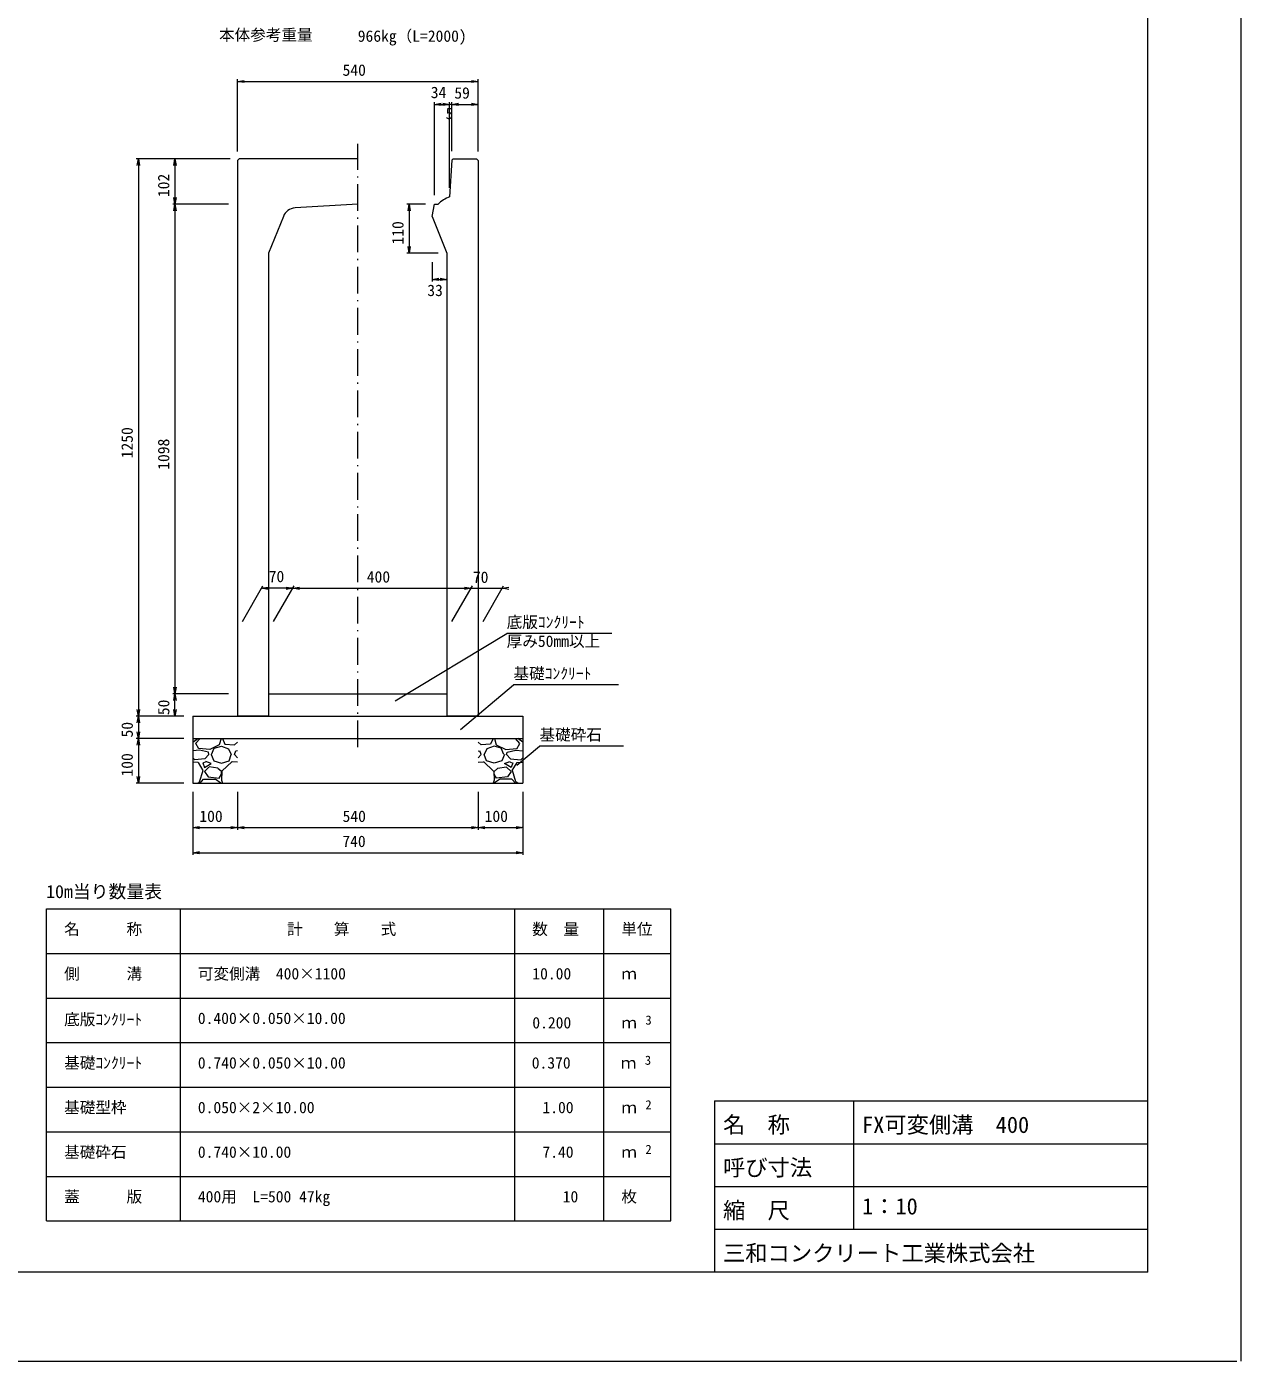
# Model space of a CAD drawing. Units: millimetres, scale not verified. Extents: x 0 to 84100, y 0 to 59400.
# Drawn here: x 56852 to 84100, y 0 to 29929 of the extents above; entities that cross this region are included whole.
import ezdxf
from ezdxf.enums import TextEntityAlignment as Align

# ---------------------------------------------------------------- set-up
doc = ezdxf.new("R2010")
doc.units = ezdxf.units.MM
doc.header["$LTSCALE"] = 100
doc.linetypes.add('DASHED_DOTTED', pattern=[9.25, 6, -1.5, 0.25, -1.5])
for name, color, linetype, lineweight in [('0_2', 7, 'Continuous', 9), ('D-STR-DIM', 7, 'Continuous', 18), ('D-STR-DIM（寸法）', 7, 'Continuous', 18), ('D-STR-HTXT（旗揚げ）', 4, 'Continuous', 18), ('D-STR-STRn（構造物）', 7, 'Continuous', 18), ('D-TTL(外枠）', 2, 'Continuous', 18), ('DEFPOINTS_3', 8, 'Continuous', 18), ('作図レイヤ', 1, 'Continuous', 18)]:
    doc.layers.add(name, color=color, linetype=linetype, lineweight=lineweight)
doc.layers.add('D-STR-TXT（文字）', color=7, linetype='Continuous')
doc.layers.add('D-TTL-TXT（文字）', color=7, linetype='Continuous')
doc.styles.add('ＭＳ ゴシック', font='')
doc.styles.get('ＭＳ ゴシック').set_extended_font_data('MS Gothic')

msp = doc.modelspace()

# ---------------------------------------------------------------- linework, layer by layer
at = {"layer": '0_2'}
for p, q in [((61579.7, 28700.6), (61729.7, 28725.6)), ((61729.7, 28675.6), (61579.7, 28700.6)), ((66829.7, 28725.6), (66979.7, 28700.6)), ((66979.7, 28700.6), (66829.7, 28675.6)), ((65999.7, 28187.3), (66149.7, 28212.3)), ((66149.7, 28162.3), (65999.7, 28187.3)), ((66189.7, 28212.3), (66339.7, 28187.3)), ((66339.7, 28187.3), (66189.7, 28162.3)), ((66388, 28187.3), (66538, 28212.3)), ((66538, 28162.3), (66388, 28187.3)), ((66829.7, 28212.3), (66979.7, 28187.3)), ((66979.7, 28187.3), (66829.7, 28162.3)), ((59334.1, 26817.9), (59359.1, 26967.9)), ((59359.1, 26967.9), (59384.1, 26817.9)), ((60153.2, 26817.9), (60178.2, 26967.9)), ((60178.2, 26967.9), (60203.2, 26817.9)), ((60178.2, 25947.9), (60153.2, 26097.9)), ((60203.2, 26097.9), (60178.2, 25947.9)), ((60153.2, 25797.9), (60178.2, 25947.9)), ((60178.2, 25947.9), (60203.2, 25797.9)), ((65407.5, 25797.9), (65432.5, 25947.9)), ((65432.5, 25947.9), (65457.5, 25797.9)), ((65432.5, 24847.9), (65407.5, 24997.9)), ((65457.5, 24997.9), (65432.5, 24847.9)), ((65948.7, 24262.8), (66098.7, 24287.8)), ((66098.7, 24237.8), (65948.7, 24262.8)), ((66129.7, 24287.8), (66279.7, 24262.8)), ((66279.7, 24262.8), (66129.7, 24237.8)), ((62120.6, 17336.6), (62270.6, 17361.6)), ((62670.6, 17361.6), (62820.6, 17336.6)), ((62820.6, 17336.6), (62970.6, 17361.6)), ((66670.6, 17361.6), (66820.6, 17336.6)), ((67520.6, 17336.6), (67670.6, 17361.6)), ((62270.6, 17311.6), (62120.6, 17336.6)), ((62820.6, 17336.6), (62670.6, 17311.6)), ((62970.6, 17311.6), (62820.6, 17336.6)), ((66820.6, 17336.6), (66670.6, 17311.6)), ((67670.6, 17311.6), (67520.6, 17336.6)), ((60178.2, 14967.9), (60153.2, 15117.9)), ((60153.2, 14817.9), (60178.2, 14967.9)), ((60203.2, 15117.9), (60178.2, 14967.9)), ((60178.2, 14967.9), (60203.2, 14817.9)), ((59359.1, 14467.9), (59334.1, 14617.9)), ((59334.1, 14317.9), (59359.1, 14467.9)), ((59384.1, 14617.9), (59359.1, 14467.9)), ((59359.1, 14467.9), (59384.1, 14317.9)), ((60178.2, 14467.9), (60153.2, 14617.9)), ((60203.2, 14617.9), (60178.2, 14467.9)), ((59359.1, 13967.9), (59334.1, 14117.9)), ((59384.1, 14117.9), (59359.1, 13967.9)), ((59334.1, 13817.9), (59359.1, 13967.9)), ((59359.1, 13967.9), (59384.1, 13817.9)), ((59359.1, 12967.9), (59334.1, 13117.9)), ((59384.1, 13117.9), (59359.1, 12967.9)), ((60579.7, 11967.9), (60729.7, 11992.9)), ((61429.7, 11992.9), (61579.7, 11967.9)), ((61579.7, 11967.9), (61729.7, 11992.9)), ((66829.7, 11992.9), (66979.7, 11967.9)), ((66979.7, 11967.9), (67129.7, 11992.9)), ((67829.7, 11992.9), (67979.7, 11967.9)), ((60729.7, 11942.9), (60579.7, 11967.9)), ((61579.7, 11967.9), (61429.7, 11942.9)), ((61729.7, 11942.9), (61579.7, 11967.9)), ((66979.7, 11967.9), (66829.7, 11942.9)), ((67129.7, 11942.9), (66979.7, 11967.9)), ((67979.7, 11967.9), (67829.7, 11942.9)), ((60579.7, 11405.6), (60729.7, 11430.6)), ((60729.7, 11380.6), (60579.7, 11405.6)), ((67829.7, 11430.6), (67979.7, 11405.6)), ((67979.7, 11405.6), (67829.7, 11380.6))]:
    msp.add_line(p, q, dxfattribs=at)
at = {"layer": '0_2', "lineweight": 18}
for p, q in [((61579.7, 28700.6), (61599.7, 28700.6)), ((66979.7, 28700.6), (66959.7, 28700.6)), ((65999.7, 28187.3), (66019.7, 28187.3)), ((66339.7, 28187.3), (66319.7, 28187.3)), ((66388, 28187.3), (66408, 28187.3)), ((66979.7, 28187.3), (66959.7, 28187.3)), ((59359.1, 26967.9), (59359.1, 26947.9)), ((60178.2, 26967.9), (60178.2, 26947.9)), ((60178.2, 25947.9), (60178.2, 25967.9)), ((60178.2, 25947.9), (60178.2, 25927.9)), ((65432.5, 25947.9), (65432.5, 25927.9)), ((65432.5, 24847.9), (65432.5, 24867.9)), ((65948.7, 24262.8), (65968.7, 24262.8)), ((66279.7, 24262.8), (66259.7, 24262.8)), ((62120.6, 17336.6), (62140.6, 17336.6)), ((62820.6, 17336.6), (62800.6, 17336.6)), ((62820.6, 17336.6), (62840.6, 17336.6)), ((66820.6, 17336.6), (66800.6, 17336.6)), ((67520.6, 17336.6), (67540.6, 17336.6)), ((60178.2, 14967.9), (60178.2, 14987.9)), ((60178.2, 14967.9), (60178.2, 14947.9)), ((59359.1, 14467.9), (59359.1, 14487.9)), ((59359.1, 14467.9), (59359.1, 14447.9)), ((60178.2, 14467.9), (60178.2, 14487.9)), ((59359.1, 13967.9), (59359.1, 13987.9)), ((59359.1, 13967.9), (59359.1, 13947.9)), ((59359.1, 12967.9), (59359.1, 12987.9)), ((60579.7, 11967.9), (60599.7, 11967.9)), ((61579.7, 11967.9), (61559.7, 11967.9)), ((61579.7, 11967.9), (61599.7, 11967.9)), ((66979.7, 11967.9), (66959.7, 11967.9)), ((66979.7, 11967.9), (66999.7, 11967.9)), ((67979.7, 11967.9), (67959.7, 11967.9)), ((60579.7, 11405.6), (60599.7, 11405.6)), ((67979.7, 11405.6), (67959.7, 11405.6))]:
    msp.add_line(p, q, dxfattribs=at)
at = {"layer": 'D-STR-DIM'}
for p, q in [((60579.7, 12767.9), (60579.7, 11355.6)), ((61579.7, 12767.9), (61579.7, 11917.9)), ((66979.7, 12767.9), (66979.7, 11917.9)), ((67979.7, 12767.9), (67979.7, 11355.6)), ((60599.7, 11967.9), (61559.7, 11967.9)), ((61599.7, 11967.9), (66959.7, 11967.9)), ((66999.7, 11967.9), (67959.7, 11967.9)), ((60599.7, 11405.6), (67959.7, 11405.6))]:
    msp.add_line(p, q, dxfattribs=at)
at = {"layer": 'D-STR-DIM（寸法）'}
for p, q in [((65999.7, 26147.9), (65999.7, 28237.3)), ((66019.7, 28187.3), (66319.7, 28187.3)), ((66339.7, 26314), (66339.7, 28237.3)), ((66388, 28187.3), (66339.7, 28187.3)), ((66388, 27137.9), (66388, 28237.3)), ((66408, 28187.3), (66959.7, 28187.3)), ((66979.7, 27127.9), (66979.7, 28237.3)), ((61419.7, 26967.9), (59309.1, 26967.9)), ((59359.1, 26947.9), (59359.1, 14487.9)), ((60178.2, 26947.9), (60178.2, 25967.9)), ((61379.7, 25947.9), (60128.2, 25947.9)), ((60178.2, 25927.9), (60178.2, 14987.9)), ((65799.7, 25947.9), (65382.5, 25947.9)), ((65432.5, 25927.9), (65432.5, 24867.9)), ((66079.7, 24847.9), (65382.5, 24847.9)), ((65948.7, 24647.9), (65948.7, 24212.8)), ((66279.7, 24647.9), (66279.7, 24212.8)), ((65968.7, 24262.8), (66259.7, 24262.8)), ((61691.5, 16593.3), (62149.5, 17386.6)), ((62391.5, 16593.3), (62849.5, 17386.6)), ((66391.5, 16593.3), (66849.5, 17386.6)), ((67091.5, 16593.3), (67549.5, 17386.6)), ((62800.6, 17336.6), (62140.6, 17336.6)), ((62840.6, 17336.6), (66800.6, 17336.6)), ((66820.6, 17336.6), (67520.6, 17336.6)), ((67540.6, 17336.6), (67560.6, 17336.6)), ((61379.7, 14967.9), (60128.2, 14967.9)), ((60178.2, 14487.9), (60178.2, 14947.9)), ((60379.7, 14467.9), (59309.1, 14467.9)), ((60379.7, 14467.9), (59309.1, 14467.9)), ((59359.1, 14447.9), (59359.1, 13987.9)), ((60379.7, 13967.9), (59309.1, 13967.9)), ((59359.1, 13947.9), (59359.1, 12987.9)), ((60379.7, 12967.9), (59309.1, 12967.9))]:
    msp.add_line(p, q, dxfattribs=at)
at = {"layer": 'D-STR-HTXT（旗揚げ）'}
for p, q in [((65116.7, 14814), (67619.7, 16320.7)), ((69979.5, 16320.7), (67619.7, 16320.7)), ((66580.5, 14169.8), (67772.2, 15171)), ((70132, 15171), (67772.2, 15171)), ((67847.5, 13370.7), (68355.9, 13796.9)), ((70242.2, 13796.9), (68355.9, 13796.9)), ((57299.9, 10147.1), (71299.9, 10147.1)), ((57299.9, 3147.1), (57299.9, 10147.1)), ((60299.9, 3147.1), (60299.9, 10147.1)), ((67799.9, 3147.1), (67799.9, 10147.1)), ((69799.9, 3147.1), (69799.9, 10147.1)), ((71299.9, 3147.1), (71299.9, 10147.1)), ((57299.9, 9147.1), (71299.9, 9147.1)), ((57299.9, 8147.1), (71299.9, 8147.1)), ((57299.9, 7147.1), (71299.9, 7147.1)), ((57299.9, 6147.1), (71299.9, 6147.1)), ((57299.9, 5147.1), (71299.9, 5147.1)), ((57299.9, 4147.1), (71299.9, 4147.1)), ((57299.9, 3147.1), (71299.9, 3147.1))]:
    msp.add_line(p, q, dxfattribs=at)
at = {"layer": 'D-STR-STRn（構造物）', "linetype": 'DASHED_DOTTED'}
msp.add_line((64279.7, 13771.5), (64279.7, 27298.9), dxfattribs=at)
at = {"layer": 'D-STR-STRn（構造物）'}
for p, q in [((62279.7, 14967.9), (66279.7, 14967.9)), ((60579.7, 14467.9), (67979.7, 14467.9)), ((60579.7, 14467.9), (60579.7, 12967.9)), ((67979.7, 14467.9), (67979.7, 12967.9)), ((60579.7, 13967.9), (67979.7, 13967.9)), ((60579.7, 13880.9), (60692.3, 13967.9)), ((60641.4, 13857.5), (60740.8, 13967.9)), ((60713.4, 13736.9), (60643.4, 13856.9)), ((61171.9, 13826.7), (60961.9, 13716.7)), ((61061.5, 13747.4), (61221.5, 13797.4)), ((61211.8, 13967.3), (61171.8, 13827.3)), ((61221.1, 13797.4), (61381.1, 13737.4)), ((61245.9, 13967.9), (61299.8, 13839.7)), ((61300.8, 13836.9), (61510.8, 13826.9)), ((61511.5, 13828.2), (61579.7, 13880.9)), ((67047.9, 13828.2), (66979.7, 13880.9)), ((67258.6, 13836.9), (67048.6, 13826.9)), ((67338.3, 13797.4), (67178.3, 13737.4)), ((67313.6, 13967.9), (67259.6, 13839.7)), ((67497.9, 13747.4), (67337.9, 13797.4)), ((67347.6, 13967.3), (67387.6, 13827.3)), ((67387.5, 13826.7), (67597.5, 13716.7)), ((67918, 13857.5), (67818.6, 13967.9)), ((67846, 13736.9), (67916, 13856.9)), ((67979.7, 13880.9), (67867.1, 13967.9)), ((60732.3, 13706.3), (60579.7, 13690.2)), ((60621.1, 13490.7), (60579.7, 13535.9)), ((60850.7, 13508), (60620.7, 13488)), ((60960.8, 13719.5), (60710.8, 13739.5)), ((60931.1, 13658), (60731.1, 13708)), ((60941.4, 13607.5), (60851.4, 13507.5)), ((60941.6, 13606.8), (60931.6, 13656.8)), ((60990.6, 13607.7), (61050.6, 13467.7)), ((61001.2, 13607.4), (61061.2, 13747.4)), ((61381.6, 13737.1), (61441.6, 13607.1)), ((61391.1, 13467.9), (61441.1, 13607.9)), ((61579.7, 13535.9), (61511.1, 13610.7)), ((61511.2, 13607.7), (61541.2, 13687.7)), ((61579.7, 13690.2), (61542.3, 13686.3)), ((66979.7, 13690.2), (67017.1, 13686.3)), ((66979.7, 13535.9), (67048.3, 13610.7)), ((67048.2, 13607.7), (67018.2, 13687.7)), ((67177.8, 13737.1), (67117.8, 13607.1)), ((67168.3, 13467.9), (67118.3, 13607.9)), ((67558.2, 13607.4), (67498.2, 13747.4)), ((67568.8, 13607.7), (67508.8, 13467.7)), ((67598.6, 13719.5), (67848.6, 13739.5)), ((67617.9, 13606.8), (67627.9, 13656.8)), ((67618, 13607.5), (67708, 13507.5)), ((67628.3, 13658), (67828.3, 13708)), ((67708.7, 13508), (67938.7, 13488)), ((67827.1, 13706.3), (67979.7, 13690.2)), ((67938.3, 13490.7), (67979.7, 13535.9)), ((60701.7, 13426.4), (60579.7, 13436.6)), ((60813.6, 13248), (60703.6, 13428)), ((60731.5, 12997.1), (60811.5, 13247.1)), ((60801.1, 13417.4), (60841.1, 13317.4)), ((60871.3, 13447), (60801.3, 13417)), ((60841.1, 13317.7), (60991.1, 13407.7)), ((60841.1, 13227.8), (60921.1, 13107.8)), ((60941.4, 13327.4), (60841.4, 13227.4)), ((60991.8, 13407.6), (60871.8, 13447.6)), ((61142.6, 13298), (60942.6, 13328)), ((61050.7, 13466.7), (61220.7, 13416.7)), ((61223.5, 13225.3), (61143.5, 13295.3)), ((61231, 13237.9), (61221, 13027.9)), ((61221.5, 13167.5), (61221.5, 13227.5)), ((61222, 13416.8), (61392, 13466.8)), ((61461.7, 13447.4), (61231.7, 13237.4)), ((61579.7, 13436.6), (61461.7, 13446.4)), ((66979.7, 13436.6), (67097.7, 13446.4)), ((67097.7, 13447.4), (67327.7, 13237.4)), ((67337.4, 13416.8), (67167.4, 13466.8)), ((67328.4, 13237.9), (67338.4, 13027.9)), ((67335.9, 13225.3), (67415.9, 13295.3)), ((67337.9, 13167.5), (67337.9, 13227.5)), ((67508.7, 13466.7), (67338.7, 13416.7)), ((67416.8, 13298), (67616.8, 13328)), ((67567.6, 13407.6), (67687.6, 13447.6)), ((67718.3, 13317.7), (67568.3, 13407.7)), ((67618, 13327.4), (67718, 13227.4)), ((67718.3, 13227.8), (67638.3, 13107.8)), ((67688.1, 13447), (67758.1, 13417)), ((67758.3, 13417.4), (67718.3, 13317.4)), ((67745.8, 13248), (67855.8, 13428)), ((67827.9, 12997.1), (67747.9, 13247.1)), ((67857.7, 13426.4), (67979.7, 13436.6)), ((60579.7, 12967.9), (67979.7, 12967.9)), ((60692.3, 12967.9), (60731.5, 12998.2)), ((60740.8, 12967.9), (60821.4, 13057.5)), ((60821.5, 13057.5), (61081.5, 13057.5)), ((60921.8, 13107), (61171.8, 13077)), ((61081.1, 13059.7), (61211.1, 12969.7)), ((61171.7, 13077.6), (61221.7, 13167.6)), ((61219.8, 13029.7), (61245.9, 12967.9)), ((67339.6, 13029.7), (67313.6, 12967.9)), ((67387.7, 13077.6), (67337.7, 13167.6)), ((67478.3, 13059.7), (67348.3, 12969.7)), ((67637.7, 13107), (67387.7, 13077)), ((67737.9, 13057.5), (67477.9, 13057.5)), ((67818.6, 12967.9), (67738, 13057.5)), ((67867.1, 12967.9), (67827.9, 12998.2))]:
    msp.add_line(p, q, dxfattribs=at)
at = {"layer": 'D-TTL(外枠）'}
for p, q in [((82000, 2000), (82000, 57400)), ((72280, 5840), (82000, 5840)), ((72280, 5840), (72280, 2000)), ((75400, 5840), (75400, 2960)), ((72280, 4880), (82000, 4880)), ((72280, 3920), (82000, 3920)), ((72280, 2960), (82000, 2960)), ((82000, 2000), (2500, 2000))]:
    msp.add_line(p, q, dxfattribs=at)
at = {"layer": 'DEFPOINTS_3'}
for p, q in [((84100, 0), (84100, 59400)), ((0, 0), (84000, 0))]:
    msp.add_line(p, q, dxfattribs=at)
at = {"layer": '作図レイヤ', "color": 7}
for p, q in [((61579.7, 27127.9), (61579.7, 28750.6)), ((66979.7, 27127.9), (66979.7, 28750.6)), ((61599.7, 28700.6), (66959.7, 28700.6))]:
    msp.add_line(p, q, dxfattribs=at)
at = {"layer": '作図レイヤ'}
for p, q in [((61619.7, 26967.9), (61579.7, 26927.9)), ((64279.7, 26967.9), (61619.7, 26967.9)), ((66388, 26937.9), (66339.7, 26114)), ((66388, 26937.9), (66419.7, 26967.9)), ((66419.7, 26967.9), (66939.7, 26967.9)), ((66939.7, 26967.9), (66979.7, 26927.9)), ((61579.7, 26927.9), (61579.7, 14467.9)), ((66979.7, 26927.9), (66979.7, 14467.9)), ((64279.7, 25947.9), (62871.3, 25863.4)), ((65948.7, 25675.3), (65999.7, 25947.9)), ((65999.7, 25947.9), (66079.7, 25947.9)), ((62610.7, 25675.3), (62279.7, 24847.9)), ((65948.7, 25675.3), (66279.7, 24847.9)), ((62279.7, 24847.9), (62279.7, 14467.9)), ((66279.7, 24847.9), (66279.7, 14467.9)), ((62279.7, 14467.9), (61579.7, 14467.9)), ((66979.7, 14467.9), (66279.7, 14467.9))]:
    msp.add_line(p, q, dxfattribs=at)
for centre, radius, start, end in [((66632.5, 25369.5), 800, 111.465, 133.704), ((62889.2, 25563.9), 300, 93.43363, 158.19859)]:
    msp.add_arc(centre, radius, start, end, dxfattribs=at)

# ---------------------------------------------------------------- texts
at = {"layer": 'D-STR-DIM', "style": 'ＭＳ ゴシック'}
for s, p in [('100', (60725.3, 12017.9)), ('540', (63937.7, 12017.9)), ('100', (67125.3, 12017.9)), ('740', (63933.3, 11455.6))]:
    msp.add_text(s, height=256.6, dxfattribs=at).set_placement(p, align=Align.BOTTOM_LEFT)
at = {"layer": 'D-STR-DIM（寸法）', "style": 'ＭＳ ゴシック'}
for s, p in [('34', (65916.8, 28250.5)), ('59', (66444.9, 28238.5)), ('5', (66249.6, 27779.1)), ('33', (65839, 23811.5)), ('70', (62281.3, 17394.9)), ('400', (64481.3, 17386.6)), ('70', (66861.4, 17378.6))]:
    msp.add_text(s, height=256.6, dxfattribs=at).set_placement(p, align=Align.BOTTOM_LEFT)
for s, p in [('102', (60128.2, 26107)), ('110', (65382.5, 25043.4)), ('1250', (59309.1, 20249.7)), ('1098', (60128.2, 19992.4)), ('50', (60130, 14489.6)), ('50', (59310.6, 13989.6)), ('100', (59309.1, 13113.4))]:
    msp.add_text(s, height=256.6, rotation=90, dxfattribs=at).set_placement(p, align=Align.BOTTOM_LEFT)
at = {"layer": 'D-STR-TXT（文字）', "style": 'ＭＳ ゴシック'}
for s, height, p in [('本体参考重量', 256.6, (61166.5, 29540.3)), ('966kg（L=2000)', 256.6, (64278.5, 29513.9)), ('底版ｺﾝｸﾘｰﾄ', 256.6, (67619.7, 16370.7)), ('厚み50mm以上', 256.6, (67619.7, 15943.5)), ('基礎ｺﾝｸﾘｰﾄ', 256.6, (67772.2, 15221)), ('基礎砕石', 256.6, (68355.9, 13846.9)), ('10m当り数量表', 293.3, (57288.9, 10299.6)), ('名\u3000\u3000\u3000称', 256.6, (57692.1, 9487.4)), ('計\u3000\u3000算\u3000\u3000式', 256.6, (62692.9, 9487.4)), ('数\u3000量', 256.6, (68192.1, 9487.4)), ('単位', 256.6, (70192.1, 9487.4)), ('側\u3000\u3000\u3000溝', 256.6, (57692.1, 8487.4)), ('可変側溝\u3000400×1100', 256.6, (60692.1, 8487.4)), ('10.00', 256.6, (68194.8, 8487.4)), ('ｍ', 256.6, (70192.1, 8487.4)), ('底版ｺﾝｸﾘｰﾄ', 256.6, (57692.1, 7460.9)), ('0.400×0.050×10.00', 256.6, (60692.1, 7487.4)), ('0.200', 256.6, (68194.8, 7387.4)), ('ｍ', 256.6, (70192.1, 7387.4)), ('3', 205.3, (70732.3, 7487.9)), ('基礎ｺﾝｸﾘｰﾄ', 256.6, (57692.1, 6487.4)), ('0.740×0.050×10.00', 256.6, (60692.1, 6487.4)), ('0.370', 256.6, (68182.4, 6487.4)), ('ｍ', 256.6, (70179.7, 6487.4)), ('3', 205.3, (70719.9, 6587.9)), ('基礎型枠', 256.6, (57692.1, 5487.4)), ('0.050×2×10.00', 256.6, (60692.1, 5487.4)), ('1.00', 256.6, (68422.2, 5487.4)), ('ｍ', 256.6, (70192.1, 5487.4)), ('2', 205.3, (70732.3, 5587.9)), ('基礎砕石', 256.6, (57692.1, 4487.4)), ('0.740×10.00', 256.6, (60692.1, 4487.4)), ('7.40', 256.6, (68422.2, 4487.4)), ('2', 205.3, (70732.3, 4587.9)), ('ｍ', 256.6, (70192.1, 4487.4)), ('蓋\u3000\u3000\u3000版', 256.6, (57692.1, 3487.4)), ('400用\u3000L=500 47kg', 256.6, (60692.1, 3487.4)), ('10', 256.6, (68877, 3487.4)), ('枚', 256.6, (70192.1, 3487.4))]:
    msp.add_text(s, height=height, dxfattribs=at).set_placement(p, align=Align.BOTTOM_LEFT)
at = {"layer": 'D-TTL-TXT（文字）', "style": 'ＭＳ ゴシック'}
for s, p in [('名\u3000称', (72473.1, 5011.4)), ('FX可変側溝\u3000400', (75593.1, 5011.4)), ('呼び寸法', (72473.1, 4051.4)), ('縮\u3000尺', (72473.1, 3091.4)), ('1：10', (75593.1, 3182.7)), ('三和コンクリート工業株式会社', (72473.1, 2131.4))]:
    msp.add_text(s, height=366.6, dxfattribs=at).set_placement(p, align=Align.BOTTOM_LEFT)
at = {"layer": '作図レイヤ', "color": 7, "style": 'ＭＳ ゴシック'}
msp.add_text('540', height=256.6, dxfattribs=at).set_placement((63937.7, 28750.6), align=Align.BOTTOM_LEFT)

doc.saveas('drawing.dxf')
